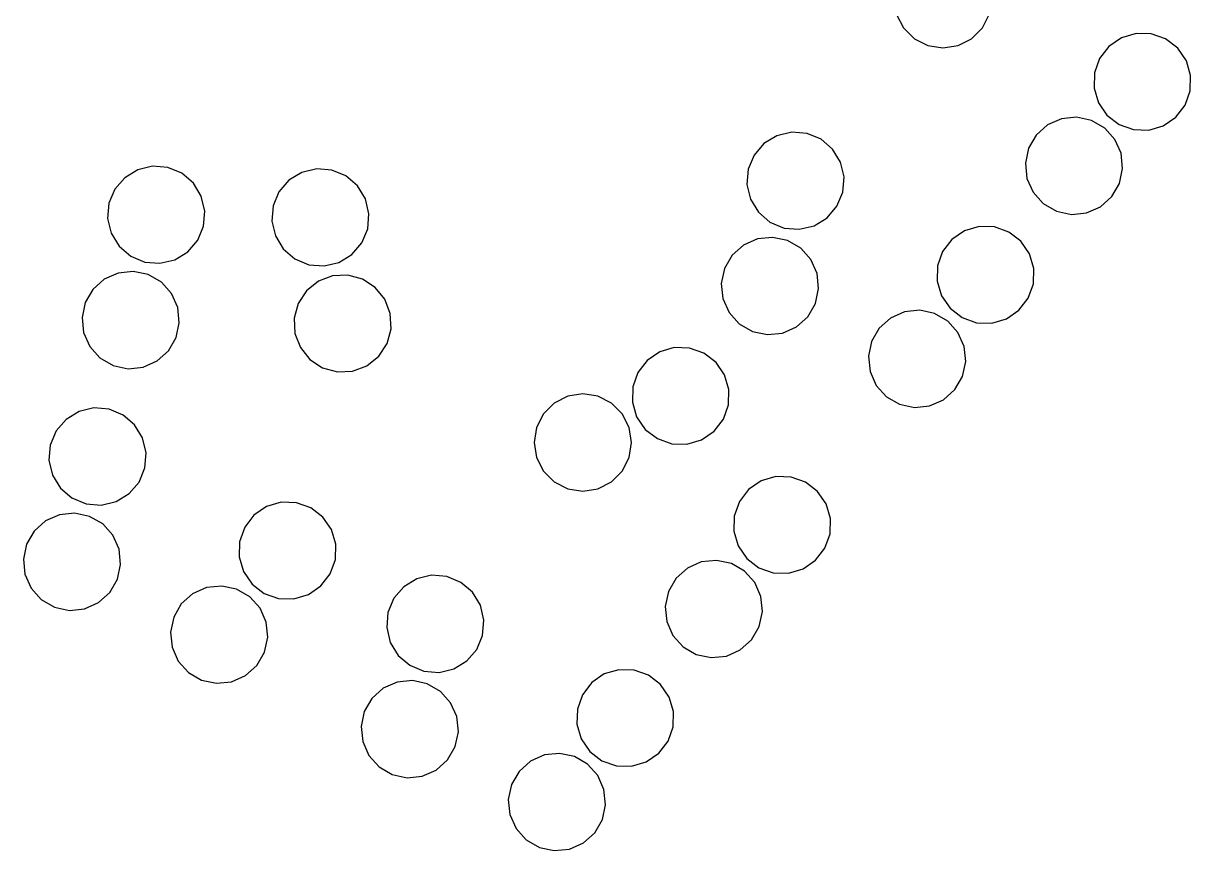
# Model space of a CAD drawing. Header units: metres. Extents: x -351 to 351, y -124 to 360.
# Drawn here: x -164.2 to -44.4, y 126.7 to 211.7 of the extents above; entities that cross this region are included whole.
import ezdxf

# ---------------------------------------------------------------- set-up
doc = ezdxf.new("R2010")
doc.units = ezdxf.units.M

msp = doc.modelspace()

# ---------------------------------------------------------------- linework, layer by layer
for p, q in [((-74.57455, 212.59816, -623.5383), (-73.86435, 211.20433, -623.5383)), ((-65.77417, 211.20432, -623.5383), (-65.06397, 212.59816, -623.5383)), ((-73.86435, 211.20433, -623.5383), (-72.75819, 210.09816, -623.5383)), ((-66.88033, 210.09816, -623.5383), (-65.77417, 211.20432, -623.5383)), ((-72.75819, 210.09816, -623.5383), (-71.36435, 209.38797, -623.5383)), ((-68.27418, 209.38797, -623.5383), (-66.88033, 210.09816, -623.5383)), ((-51.50211, 210.18835, -623.5383), (-52.79205, 209.30334, -623.5383)), ((-50.00182, 210.63142, -623.5383), (-51.50211, 210.18835, -623.5383)), ((-48.438046, 210.58919, -623.5383), (-50.00182, 210.63142, -623.5383)), ((-46.963856, 210.0658, -623.5383), (-48.438046, 210.58919, -623.5383)), ((-45.723557, 209.11247, -623.5383), (-46.963856, 210.0658, -623.5383)), ((-71.36435, 209.38797, -623.5383), (-69.81926, 209.14325, -623.5383)), ((-69.81926, 209.14325, -623.5383), (-68.27418, 209.38797, -623.5383)), ((-52.79205, 209.30334, -623.5383), (-53.745377, 208.06305, -623.5383)), ((-44.83856, 207.82253, -623.5383), (-45.723557, 209.11247, -623.5383)), ((-53.745377, 208.06305, -623.5383), (-54.268772, 206.58887, -623.5383)), ((-44.39549, 206.32224, -623.5383), (-44.83856, 207.82253, -623.5383)), ((-54.268772, 206.58887, -623.5383), (-54.311005, 205.02509, -623.5383)), ((-44.437717, 204.75847, -623.5383), (-44.39549, 206.32224, -623.5383)), ((-54.311005, 205.02509, -623.5383), (-53.86793, 203.5248, -623.5383)), ((-44.961113, 203.28427, -623.5383), (-44.437717, 204.75847, -623.5383)), ((-53.86793, 203.5248, -623.5383), (-52.982933, 202.23485, -623.5383)), ((-45.91444, 202.04398, -623.5383), (-44.961113, 203.28427, -623.5383)), ((-57.65531, 201.87044, -623.5383), (-59.085453, 201.2365, -623.5383)), ((-56.099274, 202.0314, -623.5383), (-57.65531, 201.87044, -623.5383)), ((-54.569645, 201.70366, -623.5383), (-56.099274, 202.0314, -623.5383)), ((-53.216167, 200.91928, -623.5383), (-54.569645, 201.70366, -623.5383)), ((-52.982933, 202.23485, -623.5383), (-51.742634, 201.28152, -623.5383)), ((-47.20438, 201.15897, -623.5383), (-45.91444, 202.04398, -623.5383)), ((-86.85726, 200.13843, -623.5383), (-88.193085, 199.32433, -623.5383)), ((-85.33524, 200.49988, -623.5383), (-86.85726, 200.13843, -623.5383)), ((-83.77603, 200.37332, -623.5383), (-85.33524, 200.49988, -623.5383)), ((-82.33224, 199.77112, -623.5383), (-83.77603, 200.37332, -623.5383)), ((-60.2497, 200.19165, -623.5383), (-61.03409, 198.83817, -623.5383)), ((-59.085453, 201.2365, -623.5383), (-60.2497, 200.19165, -623.5383)), ((-52.171318, 199.75504, -623.5383), (-53.216167, 200.91928, -623.5383)), ((-51.742634, 201.28152, -623.5383), (-50.268444, 200.75813, -623.5383)), ((-50.268444, 200.75813, -623.5383), (-48.70467, 200.7159, -623.5383)), ((-48.70467, 200.7159, -623.5383), (-47.20438, 201.15897, -623.5383)), ((-88.193085, 199.32433, -623.5383), (-89.21196, 198.1373, -623.5383)), ((-81.145195, 198.75224, -623.5383), (-82.33224, 199.77112, -623.5383)), ((-51.53738, 198.32489, -623.5383), (-52.171318, 199.75504, -623.5383)), ((-89.21196, 198.1373, -623.5383), (-89.814156, 196.6935, -623.5383)), ((-80.33111, 197.41641, -623.5383), (-81.145195, 198.75224, -623.5383)), ((-61.03409, 198.83817, -623.5383), (-61.361835, 197.30855, -623.5383)), ((-51.376408, 196.76884, -623.5383), (-51.53738, 198.32489, -623.5383)), ((-152.48181, 196.63899, -623.5383), (-153.81764, 195.82489, -623.5383)), ((-150.95981, 197.00044, -623.5383), (-152.48181, 196.63899, -623.5383)), ((-149.40059, 196.87389, -623.5383), (-150.95981, 197.00044, -623.5383)), ((-147.9568, 196.27168, -623.5383), (-149.40059, 196.87389, -623.5383)), ((-134.10457, 196.73152, -623.5383), (-135.62657, 196.37007, -623.5383)), ((-132.54535, 196.60497, -623.5383), (-134.10457, 196.73152, -623.5383)), ((-131.10156, 196.00276, -623.5383), (-132.54535, 196.60497, -623.5383)), ((-89.814156, 196.6935, -623.5383), (-89.94072, 195.13428, -623.5383)), ((-79.96965, 195.89441, -623.5383), (-80.33111, 197.41641, -623.5383)), ((-61.361835, 197.30855, -623.5383), (-61.200863, 195.7525, -623.5383)), ((-51.704155, 195.23923, -623.5383), (-51.376408, 196.76884, -623.5383)), ((-153.81764, 195.82489, -623.5383), (-154.83652, 194.63785, -623.5383)), ((-146.76976, 195.2528, -623.5383), (-147.9568, 196.27168, -623.5383)), ((-136.9624, 195.55597, -623.5383), (-137.98128, 194.36894, -623.5383)), ((-135.62657, 196.37007, -623.5383), (-136.9624, 195.55597, -623.5383)), ((-129.91452, 194.98389, -623.5383), (-131.10156, 196.00276, -623.5383)), ((-80.096214, 194.33519, -623.5383), (-79.96965, 195.89441, -623.5383)), ((-61.200863, 195.7525, -623.5383), (-60.566925, 194.32237, -623.5383)), ((-154.83652, 194.63785, -623.5383), (-155.43872, 193.19406, -623.5383)), ((-145.95566, 193.91698, -623.5383), (-146.76976, 195.2528, -623.5383)), ((-137.98128, 194.36894, -623.5383), (-138.58348, 192.92514, -623.5383)), ((-129.10042, 193.64806, -623.5383), (-129.91452, 194.98389, -623.5383)), ((-89.94072, 195.13428, -623.5383), (-89.57926, 193.61227, -623.5383)), ((-80.69841, 192.89139, -623.5383), (-80.096214, 194.33519, -623.5383)), ((-60.566925, 194.32237, -623.5383), (-59.522076, 193.15811, -623.5383)), ((-52.488544, 193.88574, -623.5383), (-51.704155, 195.23923, -623.5383)), ((-155.43872, 193.19406, -623.5383), (-155.56528, 191.63484, -623.5383)), ((-145.59421, 192.39497, -623.5383), (-145.95566, 193.91698, -623.5383)), ((-138.58348, 192.92514, -623.5383), (-138.71004, 191.36592, -623.5383)), ((-128.73897, 192.12605, -623.5383), (-129.10042, 193.64806, -623.5383)), ((-89.57926, 193.61227, -623.5383), (-88.765175, 192.27644, -623.5383)), ((-59.522076, 193.15811, -623.5383), (-58.1686, 192.37373, -623.5383)), ((-53.65279, 192.8409, -623.5383), (-52.488544, 193.88574, -623.5383)), ((-145.72076, 190.83575, -623.5383), (-145.59421, 192.39497, -623.5383)), ((-128.86552, 190.56683, -623.5383), (-128.73897, 192.12605, -623.5383)), ((-88.765175, 192.27644, -623.5383), (-87.57813, 191.25757, -623.5383)), ((-81.717285, 191.70436, -623.5383), (-80.69841, 192.89139, -623.5383)), ((-58.1686, 192.37373, -623.5383), (-56.63897, 192.04599, -623.5383)), ((-56.63897, 192.04599, -623.5383), (-55.08293, 192.20695, -623.5383)), ((-55.08293, 192.20695, -623.5383), (-53.65279, 192.8409, -623.5383)), ((-155.56528, 191.63484, -623.5383), (-155.20383, 190.11284, -623.5383)), ((-146.32297, 189.39197, -623.5383), (-145.72076, 190.83575, -623.5383)), ((-138.71004, 191.36592, -623.5383), (-138.34859, 189.84392, -623.5383)), ((-129.46773, 189.12305, -623.5383), (-128.86552, 190.56683, -623.5383)), ((-87.57813, 191.25757, -623.5383), (-86.13434, 190.65536, -623.5383)), ((-86.13434, 190.65536, -623.5383), (-84.57513, 190.52881, -623.5383)), ((-84.57513, 190.52881, -623.5383), (-83.05311, 190.89026, -623.5383)), ((-83.05311, 190.89026, -623.5383), (-81.717285, 191.70436, -623.5383)), ((-66.108055, 190.80827, -623.5383), (-67.608345, 190.3652, -623.5383)), ((-64.54428, 190.76604, -623.5383), (-66.108055, 190.80827, -623.5383)), ((-63.07009, 190.24265, -623.5383), (-64.54428, 190.76604, -623.5383)), ((-155.20383, 190.11284, -623.5383), (-154.38972, 188.77701, -623.5383)), ((-147.34184, 188.20493, -623.5383), (-146.32297, 189.39197, -623.5383)), ((-138.34859, 189.84392, -623.5383), (-137.53448, 188.50809, -623.5383)), ((-88.865204, 189.53403, -623.5383), (-90.29534, 188.90009, -623.5383)), ((-87.30916, 189.695, -623.5383), (-88.865204, 189.53403, -623.5383)), ((-85.77953, 189.36725, -623.5383), (-87.30916, 189.695, -623.5383)), ((-84.426056, 188.58287, -623.5383), (-85.77953, 189.36725, -623.5383)), ((-68.898285, 189.4802, -623.5383), (-69.851616, 188.2399, -623.5383)), ((-67.608345, 190.3652, -623.5383), (-68.898285, 189.4802, -623.5383)), ((-61.829792, 189.28932, -623.5383), (-63.07009, 190.24265, -623.5383)), ((-154.38972, 188.77701, -623.5383), (-153.20268, 187.75813, -623.5383)), ((-148.67767, 187.39082, -623.5383), (-147.34184, 188.20493, -623.5383)), ((-137.53448, 188.50809, -623.5383), (-136.34744, 187.48921, -623.5383)), ((-130.4866, 187.936, -623.5383), (-129.46773, 189.12305, -623.5383)), ((-90.29534, 188.90009, -623.5383), (-91.45959, 187.85524, -623.5383)), ((-83.38121, 187.41862, -623.5383), (-84.426056, 188.58287, -623.5383)), ((-69.851616, 188.2399, -623.5383), (-70.37501, 186.76572, -623.5383)), ((-60.944794, 187.99937, -623.5383), (-61.829792, 189.28932, -623.5383)), ((-153.20268, 187.75813, -623.5383), (-151.7589, 187.15593, -623.5383)), ((-151.7589, 187.15593, -623.5383), (-150.19968, 187.02937, -623.5383)), ((-150.19968, 187.02937, -623.5383), (-148.67767, 187.39082, -623.5383)), ((-136.34744, 187.48921, -623.5383), (-134.90366, 186.88701, -623.5383)), ((-133.34444, 186.76045, -623.5383), (-131.82243, 187.1219, -623.5383)), ((-131.82243, 187.1219, -623.5383), (-130.4866, 187.936, -623.5383)), ((-91.45959, 187.85524, -623.5383), (-92.24397, 186.50175, -623.5383)), ((-82.74727, 185.98848, -623.5383), (-83.38121, 187.41862, -623.5383)), ((-60.501724, 186.49908, -623.5383), (-60.944794, 187.99937, -623.5383)), ((-154.48976, 186.03459, -623.5383), (-155.9199, 185.40065, -623.5383)), ((-152.93372, 186.19556, -623.5383), (-154.48976, 186.03459, -623.5383)), ((-151.4041, 185.86781, -623.5383), (-152.93372, 186.19556, -623.5383)), ((-150.05061, 185.08344, -623.5383), (-151.4041, 185.86781, -623.5383)), ((-134.90366, 186.88701, -623.5383), (-133.34444, 186.76045, -623.5383)), ((-132.47046, 185.74985, -623.5383), (-133.93274, 185.19402, -623.5383)), ((-130.908, 185.8266, -623.5383), (-132.47046, 185.74985, -623.5383)), ((-129.3983, 185.41678, -623.5383), (-130.908, 185.8266, -623.5383)), ((-92.24397, 186.50175, -623.5383), (-92.571724, 184.97214, -623.5383)), ((-82.586296, 184.43243, -623.5383), (-82.74727, 185.98848, -623.5383)), ((-70.37501, 186.76572, -623.5383), (-70.41724, 185.20193, -623.5383)), ((-60.543953, 184.93532, -623.5383), (-60.501724, 186.49908, -623.5383)), ((-155.9199, 185.40065, -623.5383), (-157.08415, 184.3558, -623.5383)), ((-149.00577, 183.91919, -623.5383), (-150.05061, 185.08344, -623.5383)), ((-133.93274, 185.19402, -623.5383), (-135.15167, 184.21352, -623.5383)), ((-128.08913, 184.56049, -623.5383), (-129.3983, 185.41678, -623.5383)), ((-127.10863, 183.34155, -623.5383), (-128.08913, 184.56049, -623.5383)), ((-92.571724, 184.97214, -623.5383), (-92.41075, 183.41609, -623.5383)), ((-70.41724, 185.20193, -623.5383), (-69.97417, 183.70164, -623.5383)), ((-61.06735, 183.46112, -623.5383), (-60.543953, 184.93532, -623.5383)), ((-157.08415, 184.3558, -623.5383), (-157.86853, 183.00232, -623.5383)), ((-148.37183, 182.48904, -623.5383), (-149.00577, 183.91919, -623.5383)), ((-135.15167, 184.21352, -623.5383), (-136.00797, 182.90434, -623.5383)), ((-126.5528, 181.87927, -623.5383), (-127.10863, 183.34155, -623.5383)), ((-92.41075, 183.41609, -623.5383), (-91.77681, 181.98596, -623.5383)), ((-82.91405, 182.90282, -623.5383), (-82.586296, 184.43243, -623.5383)), ((-69.97417, 183.70164, -623.5383), (-69.089165, 182.4117, -623.5383)), ((-62.020676, 182.22083, -623.5383), (-61.06735, 183.46112, -623.5383)), ((-157.86853, 183.00232, -623.5383), (-158.19627, 181.4727, -623.5383)), ((-148.21086, 180.933, -623.5383), (-148.37183, 182.48904, -623.5383)), ((-136.00797, 182.90434, -623.5383), (-136.41779, 181.39464, -623.5383)), ((-83.69843, 181.54933, -623.5383), (-82.91405, 182.90282, -623.5383)), ((-72.20551, 182.20825, -623.5383), (-73.76156, 182.04729, -623.5383)), ((-70.67589, 181.88051, -623.5383), (-72.20551, 182.20825, -623.5383)), ((-69.089165, 182.4117, -623.5383), (-67.84887, 181.45837, -623.5383)), ((-63.310616, 181.33582, -623.5383), (-62.020676, 182.22083, -623.5383)), ((-158.19627, 181.4727, -623.5383), (-158.03531, 179.91666, -623.5383)), ((-136.41779, 181.39464, -623.5383), (-136.34103, 179.83218, -623.5383)), ((-126.47604, 180.31682, -623.5383), (-126.5528, 181.87927, -623.5383)), ((-91.77681, 181.98596, -623.5383), (-90.731964, 180.8217, -623.5383)), ((-84.86268, 180.50449, -623.5383), (-83.69843, 181.54933, -623.5383)), ((-75.191696, 181.41335, -623.5383), (-76.35594, 180.3685, -623.5383)), ((-73.76156, 182.04729, -623.5383), (-75.191696, 181.41335, -623.5383)), ((-69.32241, 181.09613, -623.5383), (-70.67589, 181.88051, -623.5383)), ((-68.27756, 179.93188, -623.5383), (-69.32241, 181.09613, -623.5383)), ((-67.84887, 181.45837, -623.5383), (-66.37468, 180.93498, -623.5383)), ((-66.37468, 180.93498, -623.5383), (-64.810905, 180.89275, -623.5383)), ((-64.810905, 180.89275, -623.5383), (-63.310616, 181.33582, -623.5383)), ((-158.03531, 179.91666, -623.5383), (-157.40137, 178.48651, -623.5383)), ((-148.5386, 179.40338, -623.5383), (-148.21086, 180.933, -623.5383)), ((-136.34103, 179.83218, -623.5383), (-135.7852, 178.3699, -623.5383)), ((-126.885864, 178.80711, -623.5383), (-126.47604, 180.31682, -623.5383)), ((-90.731964, 180.8217, -623.5383), (-89.37849, 180.03732, -623.5383)), ((-89.37849, 180.03732, -623.5383), (-87.84886, 179.70956, -623.5383)), ((-87.84886, 179.70956, -623.5383), (-86.292816, 179.87054, -623.5383)), ((-86.292816, 179.87054, -623.5383), (-84.86268, 180.50449, -623.5383)), ((-76.35594, 180.3685, -623.5383), (-77.14033, 179.01501, -623.5383)), ((-67.64362, 178.50174, -623.5383), (-68.27756, 179.93188, -623.5383)), ((-149.32298, 178.0499, -623.5383), (-148.5386, 179.40338, -623.5383)), ((-127.74216, 177.49794, -623.5383), (-126.885864, 178.80711, -623.5383)), ((-77.14033, 179.01501, -623.5383), (-77.46808, 177.4854, -623.5383)), ((-157.40137, 178.48651, -623.5383), (-156.35652, 177.32227, -623.5383)), ((-150.48724, 177.00505, -623.5383), (-149.32298, 178.0499, -623.5383)), ((-135.7852, 178.3699, -623.5383), (-134.8047, 177.15097, -623.5383)), ((-128.96109, 176.51744, -623.5383), (-127.74216, 177.49794, -623.5383)), ((-98.89699, 177.93185, -623.5383), (-100.18693, 177.04686, -623.5383)), ((-97.3967, 178.37494, -623.5383), (-98.89699, 177.93185, -623.5383)), ((-95.832924, 178.3327, -623.5383), (-97.3967, 178.37494, -623.5383)), ((-94.358734, 177.80931, -623.5383), (-95.832924, 178.3327, -623.5383)), ((-93.11844, 176.85599, -623.5383), (-94.358734, 177.80931, -623.5383)), ((-77.46808, 177.4854, -623.5383), (-77.307106, 175.92935, -623.5383)), ((-67.48265, 176.9457, -623.5383), (-67.64362, 178.50174, -623.5383)), ((-156.35652, 177.32227, -623.5383), (-155.00304, 176.53789, -623.5383)), ((-155.00304, 176.53789, -623.5383), (-153.47342, 176.21014, -623.5383)), ((-153.47342, 176.21014, -623.5383), (-151.91737, 176.37111, -623.5383)), ((-151.91737, 176.37111, -623.5383), (-150.48724, 177.00505, -623.5383)), ((-134.8047, 177.15097, -623.5383), (-133.49553, 176.29468, -623.5383)), ((-133.49553, 176.29468, -623.5383), (-131.98582, 175.88486, -623.5383)), ((-130.42337, 175.96161, -623.5383), (-128.96109, 176.51744, -623.5383)), ((-100.18693, 177.04686, -623.5383), (-101.14026, 175.80656, -623.5383)), ((-92.23344, 175.56604, -623.5383), (-93.11844, 176.85599, -623.5383)), ((-67.8104, 175.41608, -623.5383), (-67.48265, 176.9457, -623.5383)), ((-131.98582, 175.88486, -623.5383), (-130.42337, 175.96161, -623.5383)), ((-101.14026, 175.80656, -623.5383), (-101.66365, 174.33237, -623.5383)), ((-91.79037, 174.06575, -623.5383), (-92.23344, 175.56604, -623.5383)), ((-77.307106, 175.92935, -623.5383), (-76.67317, 174.49922, -623.5383)), ((-68.59479, 174.06259, -623.5383), (-67.8104, 175.41608, -623.5383)), ((-101.66365, 174.33237, -623.5383), (-101.70588, 172.7686, -623.5383)), ((-91.832596, 172.50198, -623.5383), (-91.79037, 174.06575, -623.5383)), ((-76.67317, 174.49922, -623.5383), (-75.62832, 173.33496, -623.5383)), ((-69.75903, 173.01775, -623.5383), (-68.59479, 174.06259, -623.5383)), ((-109.73301, 172.68066, -623.5383), (-110.83917, 171.5745, -623.5383)), ((-108.339165, 173.39085, -623.5383), (-109.73301, 172.68066, -623.5383)), ((-106.79408, 173.63557, -623.5383), (-108.339165, 173.39085, -623.5383)), ((-105.249, 173.39085, -623.5383), (-106.79408, 173.63557, -623.5383)), ((-103.855156, 172.68066, -623.5383), (-105.249, 173.39085, -623.5383)), ((-102.749, 171.5745, -623.5383), (-103.855156, 172.68066, -623.5383)), ((-101.70588, 172.7686, -623.5383), (-101.26281, 171.26831, -623.5383)), ((-75.62832, 173.33496, -623.5383), (-74.27484, 172.55058, -623.5383)), ((-74.27484, 172.55058, -623.5383), (-72.74522, 172.22284, -623.5383)), ((-71.18917, 172.3838, -623.5383), (-69.75903, 173.01775, -623.5383)), ((-158.50528, 171.81792, -623.5383), (-159.84111, 171.00381, -623.5383)), ((-156.98328, 172.17937, -623.5383), (-158.50528, 171.81792, -623.5383)), ((-155.42406, 172.05281, -623.5383), (-156.98328, 172.17937, -623.5383)), ((-153.98026, 171.4506, -623.5383), (-155.42406, 172.05281, -623.5383)), ((-152.79323, 170.43173, -623.5383), (-153.98026, 171.4506, -623.5383)), ((-110.83917, 171.5745, -623.5383), (-111.54936, 170.18066, -623.5383)), ((-102.0388, 170.18066, -623.5383), (-102.749, 171.5745, -623.5383)), ((-92.35599, 171.02779, -623.5383), (-91.832596, 172.50198, -623.5383)), ((-72.74522, 172.22284, -623.5383), (-71.18917, 172.3838, -623.5383)), ((-159.84111, 171.00381, -623.5383), (-160.85999, 169.81679, -623.5383)), ((-151.97913, 169.0959, -623.5383), (-152.79323, 170.43173, -623.5383)), ((-111.54936, 170.18066, -623.5383), (-111.79408, 168.63557, -623.5383)), ((-101.79408, 168.63557, -623.5383), (-102.0388, 170.18066, -623.5383)), ((-101.26281, 171.26831, -623.5383), (-100.37781, 169.97836, -623.5383)), ((-93.30932, 169.78749, -623.5383), (-92.35599, 171.02779, -623.5383)), ((-160.85999, 169.81679, -623.5383), (-161.46219, 168.37299, -623.5383)), ((-151.61768, 167.5739, -623.5383), (-151.97913, 169.0959, -623.5383)), ((-100.37781, 169.97836, -623.5383), (-99.13751, 169.02504, -623.5383)), ((-99.13751, 169.02504, -623.5383), (-97.66332, 168.50165, -623.5383)), ((-94.59926, 168.9025, -623.5383), (-93.30932, 169.78749, -623.5383)), ((-161.46219, 168.37299, -623.5383), (-161.58875, 166.81377, -623.5383)), ((-111.79408, 168.63557, -623.5383), (-111.54936, 167.09048, -623.5383)), ((-102.0388, 167.09048, -623.5383), (-101.79408, 168.63557, -623.5383)), ((-97.66332, 168.50165, -623.5383), (-96.09955, 168.45941, -623.5383)), ((-96.09955, 168.45941, -623.5383), (-94.59926, 168.9025, -623.5383)), ((-161.58875, 166.81377, -623.5383), (-161.2273, 165.29176, -623.5383)), ((-151.74423, 166.01468, -623.5383), (-151.61768, 167.5739, -623.5383)), ((-111.54936, 167.09048, -623.5383), (-110.83917, 165.69666, -623.5383)), ((-102.749, 165.69664, -623.5383), (-102.0388, 167.09048, -623.5383)), ((-152.34644, 164.57089, -623.5383), (-151.74423, 166.01468, -623.5383)), ((-110.83917, 165.69666, -623.5383), (-109.73301, 164.59048, -623.5383)), ((-103.855156, 164.59048, -623.5383), (-102.749, 165.69664, -623.5383)), ((-161.2273, 165.29176, -623.5383), (-160.4132, 163.95593, -623.5383)), ((-153.36531, 163.38385, -623.5383), (-152.34644, 164.57089, -623.5383)), ((-109.73301, 164.59048, -623.5383), (-108.339165, 163.8803, -623.5383)), ((-105.249, 163.8803, -623.5383), (-103.855156, 164.59048, -623.5383)), ((-88.47693, 164.68066, -623.5383), (-89.76687, 163.79567, -623.5383)), ((-86.97664, 165.12375, -623.5383), (-88.47693, 164.68066, -623.5383)), ((-85.412865, 165.08151, -623.5383), (-86.97664, 165.12375, -623.5383)), ((-83.938675, 164.55812, -623.5383), (-85.412865, 165.08151, -623.5383)), ((-82.69838, 163.6048, -623.5383), (-83.938675, 164.55812, -623.5383)), ((-160.4132, 163.95593, -623.5383), (-159.22615, 162.93706, -623.5383)), ((-154.70114, 162.56975, -623.5383), (-153.36531, 163.38385, -623.5383)), ((-108.339165, 163.8803, -623.5383), (-106.79408, 163.63557, -623.5383)), ((-106.79408, 163.63557, -623.5383), (-105.249, 163.8803, -623.5383)), ((-89.76687, 163.79567, -623.5383), (-90.7202, 162.55537, -623.5383)), ((-81.81338, 162.31485, -623.5383), (-82.69838, 163.6048, -623.5383)), ((-159.22615, 162.93706, -623.5383), (-157.78236, 162.33485, -623.5383)), ((-157.78236, 162.33485, -623.5383), (-156.22314, 162.2083, -623.5383)), ((-156.22314, 162.2083, -623.5383), (-154.70114, 162.56975, -623.5383)), ((-139.25638, 162.04468, -623.5383), (-140.54633, 161.15968, -623.5383)), ((-137.75609, 162.48776, -623.5383), (-139.25638, 162.04468, -623.5383)), ((-136.1923, 162.44553, -623.5383), (-137.75609, 162.48776, -623.5383)), ((-134.71812, 161.92213, -623.5383), (-136.1923, 162.44553, -623.5383)), ((-133.47783, 160.96881, -623.5383), (-134.71812, 161.92213, -623.5383)), ((-90.7202, 162.55537, -623.5383), (-91.24359, 161.08119, -623.5383)), ((-81.37031, 160.81456, -623.5383), (-81.81338, 162.31485, -623.5383)), ((-161.94337, 160.57957, -623.5383), (-163.10762, 159.53473, -623.5383)), ((-160.51323, 161.21352, -623.5383), (-161.94337, 160.57957, -623.5383)), ((-158.95718, 161.37448, -623.5383), (-160.51323, 161.21352, -623.5383)), ((-157.42757, 161.04674, -623.5383), (-158.95718, 161.37448, -623.5383)), ((-156.07408, 160.26236, -623.5383), (-157.42757, 161.04674, -623.5383)), ((-140.54633, 161.15968, -623.5383), (-141.49965, 159.91939, -623.5383)), ((-132.59283, 159.67886, -623.5383), (-133.47783, 160.96881, -623.5383)), ((-91.24359, 161.08119, -623.5383), (-91.28582, 159.51741, -623.5383)), ((-81.41254, 159.2508, -623.5383), (-81.37031, 160.81456, -623.5383)), ((-163.10762, 159.53473, -623.5383), (-163.892, 158.18124, -623.5383)), ((-155.02924, 159.09811, -623.5383), (-156.07408, 160.26236, -623.5383)), ((-141.49965, 159.91939, -623.5383), (-142.02304, 158.44519, -623.5383)), ((-132.14975, 158.17857, -623.5383), (-132.59283, 159.67886, -623.5383)), ((-91.28582, 159.51741, -623.5383), (-90.84275, 158.01712, -623.5383)), ((-163.892, 158.18124, -623.5383), (-164.21976, 156.65163, -623.5383)), ((-154.3953, 157.66797, -623.5383), (-155.02924, 159.09811, -623.5383)), ((-142.02304, 158.44519, -623.5383), (-142.06528, 156.88142, -623.5383)), ((-132.19199, 156.6148, -623.5383), (-132.14975, 158.17857, -623.5383)), ((-81.93593, 157.7766, -623.5383), (-81.41254, 159.2508, -623.5383)), ((-154.23431, 156.11192, -623.5383), (-154.3953, 157.66797, -623.5383)), ((-90.84275, 158.01712, -623.5383), (-89.95775, 156.72717, -623.5383)), ((-82.88926, 156.5363, -623.5383), (-81.93593, 157.7766, -623.5383)), ((-164.21976, 156.65163, -623.5383), (-164.05878, 155.09558, -623.5383)), ((-154.56207, 154.5823, -623.5383), (-154.23431, 156.11192, -623.5383)), ((-142.06528, 156.88142, -623.5383), (-141.6222, 155.38113, -623.5383)), ((-132.71538, 155.14061, -623.5383), (-132.19199, 156.6148, -623.5383)), ((-94.63014, 156.36276, -623.5383), (-96.06028, 155.72882, -623.5383)), ((-93.0741, 156.52373, -623.5383), (-94.63014, 156.36276, -623.5383)), ((-91.54447, 156.19598, -623.5383), (-93.0741, 156.52373, -623.5383)), ((-90.190994, 155.41159, -623.5383), (-91.54447, 156.19598, -623.5383)), ((-89.95775, 156.72717, -623.5383), (-88.71745, 155.77385, -623.5383)), ((-88.71745, 155.77385, -623.5383), (-87.24326, 155.25046, -623.5383)), ((-84.1792, 155.6513, -623.5383), (-82.88926, 156.5363, -623.5383)), ((-164.05878, 155.09558, -623.5383), (-163.42484, 153.66544, -623.5383)), ((-155.34645, 153.22882, -623.5383), (-154.56207, 154.5823, -623.5383)), ((-141.6222, 155.38113, -623.5383), (-140.7372, 154.09119, -623.5383)), ((-133.6687, 153.90031, -623.5383), (-132.71538, 155.14061, -623.5383)), ((-123.832085, 154.63075, -623.5383), (-125.16791, 153.81665, -623.5383)), ((-122.31007, 154.9922, -623.5383), (-123.832085, 154.63075, -623.5383)), ((-120.750854, 154.86565, -623.5383), (-122.31007, 154.9922, -623.5383)), ((-119.30706, 154.26344, -623.5383), (-120.750854, 154.86565, -623.5383)), ((-97.224525, 154.68398, -623.5383), (-98.00891, 153.33049, -623.5383)), ((-96.06028, 155.72882, -623.5383), (-97.224525, 154.68398, -623.5383)), ((-89.14615, 154.24734, -623.5383), (-90.190994, 155.41159, -623.5383)), ((-87.24326, 155.25046, -623.5383), (-85.67949, 155.20822, -623.5383)), ((-85.67949, 155.20822, -623.5383), (-84.1792, 155.6513, -623.5383)), ((-163.42484, 153.66544, -623.5383), (-162.37999, 152.50119, -623.5383)), ((-145.40959, 153.72678, -623.5383), (-146.83974, 153.09283, -623.5383)), ((-143.85355, 153.88776, -623.5383), (-145.40959, 153.72678, -623.5383)), ((-142.32393, 153.56, -623.5383), (-143.85355, 153.88776, -623.5383)), ((-140.97044, 152.77562, -623.5383), (-142.32393, 153.56, -623.5383)), ((-140.7372, 154.09119, -623.5383), (-139.4969, 153.13786, -623.5383)), ((-134.95865, 153.01532, -623.5383), (-133.6687, 153.90031, -623.5383)), ((-125.16791, 153.81665, -623.5383), (-126.18678, 152.62961, -623.5383)), ((-118.12002, 153.24457, -623.5383), (-119.30706, 154.26344, -623.5383)), ((-88.51221, 152.81721, -623.5383), (-89.14615, 154.24734, -623.5383)), ((-162.37999, 152.50119, -623.5383), (-161.0265, 151.71681, -623.5383)), ((-157.94084, 151.55003, -623.5383), (-156.51071, 152.18398, -623.5383)), ((-156.51071, 152.18398, -623.5383), (-155.34645, 153.22882, -623.5383)), ((-146.83974, 153.09283, -623.5383), (-148.00398, 152.04799, -623.5383)), ((-139.9256, 151.61137, -623.5383), (-140.97044, 152.77562, -623.5383)), ((-139.4969, 153.13786, -623.5383), (-138.0227, 152.61447, -623.5383)), ((-138.0227, 152.61447, -623.5383), (-136.45894, 152.57224, -623.5383)), ((-136.45894, 152.57224, -623.5383), (-134.95865, 153.01532, -623.5383)), ((-126.18678, 152.62961, -623.5383), (-126.78898, 151.18582, -623.5383)), ((-117.30593, 151.90874, -623.5383), (-118.12002, 153.24457, -623.5383)), ((-98.00891, 153.33049, -623.5383), (-98.33666, 151.80087, -623.5383)), ((-88.351234, 151.26117, -623.5383), (-88.51221, 152.81721, -623.5383)), ((-161.0265, 151.71681, -623.5383), (-159.49689, 151.38907, -623.5383)), ((-159.49689, 151.38907, -623.5383), (-157.94084, 151.55003, -623.5383)), ((-148.00398, 152.04799, -623.5383), (-148.78836, 150.6945, -623.5383)), ((-139.29166, 150.18123, -623.5383), (-139.9256, 151.61137, -623.5383)), ((-126.78898, 151.18582, -623.5383), (-126.91554, 149.6266, -623.5383)), ((-116.94447, 150.38673, -623.5383), (-117.30593, 151.90874, -623.5383)), ((-98.33666, 151.80087, -623.5383), (-98.17569, 150.24483, -623.5383)), ((-88.678986, 149.73155, -623.5383), (-88.351234, 151.26117, -623.5383)), ((-148.78836, 150.6945, -623.5383), (-149.11612, 149.16489, -623.5383)), ((-139.13068, 148.62518, -623.5383), (-139.29166, 150.18123, -623.5383)), ((-117.07104, 148.82751, -623.5383), (-116.94447, 150.38673, -623.5383)), ((-98.17569, 150.24483, -623.5383), (-97.54175, 148.8147, -623.5383)), ((-149.11612, 149.16489, -623.5383), (-148.95514, 147.60884, -623.5383)), ((-139.45844, 147.09557, -623.5383), (-139.13068, 148.62518, -623.5383)), ((-126.91554, 149.6266, -623.5383), (-126.554085, 148.1046, -623.5383)), ((-117.67323, 147.38373, -623.5383), (-117.07104, 148.82751, -623.5383)), ((-97.54175, 148.8147, -623.5383), (-96.4969, 147.65044, -623.5383)), ((-89.46337, 148.37807, -623.5383), (-88.678986, 149.73155, -623.5383)), ((-148.95514, 147.60884, -623.5383), (-148.3212, 146.17871, -623.5383)), ((-126.554085, 148.1046, -623.5383), (-125.74, 146.76877, -623.5383)), ((-96.4969, 147.65044, -623.5383), (-95.143425, 146.86606, -623.5383)), ((-90.62762, 147.33322, -623.5383), (-89.46337, 148.37807, -623.5383)), ((-140.24281, 145.74208, -623.5383), (-139.45844, 147.09557, -623.5383)), ((-125.74, 146.76877, -623.5383), (-124.552956, 145.7499, -623.5383)), ((-120.02793, 145.38258, -623.5383), (-118.69211, 146.19669, -623.5383)), ((-118.69211, 146.19669, -623.5383), (-117.67323, 147.38373, -623.5383)), ((-95.143425, 146.86606, -623.5383), (-93.6138, 146.5383, -623.5383)), ((-93.6138, 146.5383, -623.5383), (-92.057755, 146.69928, -623.5383)), ((-92.057755, 146.69928, -623.5383), (-90.62762, 147.33322, -623.5383)), ((-148.3212, 146.17871, -623.5383), (-147.27635, 145.01445, -623.5383)), ((-147.27635, 145.01445, -623.5383), (-145.92287, 144.23007, -623.5383)), ((-141.40707, 144.69724, -623.5383), (-140.24281, 145.74208, -623.5383)), ((-124.552956, 145.7499, -623.5383), (-123.10916, 145.14769, -623.5383)), ((-123.10916, 145.14769, -623.5383), (-121.54995, 145.02113, -623.5383)), ((-121.54995, 145.02113, -623.5383), (-120.02793, 145.38258, -623.5383)), ((-103.082886, 145.3006, -623.5383), (-104.583176, 144.85751, -623.5383)), ((-101.51911, 145.25836, -623.5383), (-103.082886, 145.3006, -623.5383)), ((-100.04492, 144.73497, -623.5383), (-101.51911, 145.25836, -623.5383)), ((-145.92287, 144.23007, -623.5383), (-144.39325, 143.90231, -623.5383)), ((-144.39325, 143.90231, -623.5383), (-142.8372, 144.0633, -623.5383)), ((-142.8372, 144.0633, -623.5383), (-141.40707, 144.69724, -623.5383)), ((-125.84003, 144.02635, -623.5383), (-127.270164, 143.39241, -623.5383)), ((-124.28398, 144.18732, -623.5383), (-125.84003, 144.02635, -623.5383)), ((-122.75436, 143.85957, -623.5383), (-124.28398, 144.18732, -623.5383)), ((-121.40088, 143.0752, -623.5383), (-122.75436, 143.85957, -623.5383)), ((-105.873116, 143.97252, -623.5383), (-106.82645, 142.73222, -623.5383)), ((-104.583176, 144.85751, -623.5383), (-105.873116, 143.97252, -623.5383)), ((-98.80463, 143.78165, -623.5383), (-100.04492, 144.73497, -623.5383)), ((-127.270164, 143.39241, -623.5383), (-128.43442, 142.34756, -623.5383)), ((-120.35603, 141.91095, -623.5383), (-121.40088, 143.0752, -623.5383)), ((-106.82645, 142.73222, -623.5383), (-107.34984, 141.25803, -623.5383)), ((-97.919624, 142.4917, -623.5383), (-98.80463, 143.78165, -623.5383)), ((-128.43442, 142.34756, -623.5383), (-129.2188, 140.99408, -623.5383)), ((-119.72209, 140.4808, -623.5383), (-120.35603, 141.91095, -623.5383)), ((-97.476555, 140.99141, -623.5383), (-97.919624, 142.4917, -623.5383)), ((-129.2188, 140.99408, -623.5383), (-129.54654, 139.46446, -623.5383)), ((-119.56112, 138.92476, -623.5383), (-119.72209, 140.4808, -623.5383)), ((-107.34984, 141.25803, -623.5383), (-107.39207, 139.69426, -623.5383)), ((-97.51878, 139.42764, -623.5383), (-97.476555, 140.99141, -623.5383)), ((-129.54654, 139.46446, -623.5383), (-129.38557, 137.90842, -623.5383)), ((-107.39207, 139.69426, -623.5383), (-106.949, 138.19397, -623.5383)), ((-98.042175, 137.95345, -623.5383), (-97.51878, 139.42764, -623.5383)), ((-129.38557, 137.90842, -623.5383), (-128.75163, 136.47827, -623.5383)), ((-119.88887, 137.39514, -623.5383), (-119.56112, 138.92476, -623.5383)), ((-106.949, 138.19397, -623.5383), (-106.063995, 136.90402, -623.5383)), ((-98.99551, 136.71315, -623.5383), (-98.042175, 137.95345, -623.5383)), ((-120.673256, 136.04166, -623.5383), (-119.88887, 137.39514, -623.5383)), ((-109.18033, 136.70058, -623.5383), (-110.736374, 136.53961, -623.5383)), ((-107.6507, 136.37283, -623.5383), (-109.18033, 136.70058, -623.5383)), ((-106.063995, 136.90402, -623.5383), (-104.8237, 135.9507, -623.5383)), ((-100.285446, 135.82816, -623.5383), (-98.99551, 136.71315, -623.5383)), ((-128.75163, 136.47827, -623.5383), (-127.70679, 135.31403, -623.5383)), ((-121.8375, 134.99681, -623.5383), (-120.673256, 136.04166, -623.5383)), ((-112.16651, 135.90567, -623.5383), (-113.33076, 134.86082, -623.5383)), ((-110.736374, 136.53961, -623.5383), (-112.16651, 135.90567, -623.5383)), ((-106.297226, 135.58844, -623.5383), (-107.6507, 136.37283, -623.5383)), ((-105.25238, 134.42421, -623.5383), (-106.297226, 135.58844, -623.5383)), ((-104.8237, 135.9507, -623.5383), (-103.34951, 135.4273, -623.5383)), ((-103.34951, 135.4273, -623.5383), (-101.785736, 135.38507, -623.5383)), ((-101.785736, 135.38507, -623.5383), (-100.285446, 135.82816, -623.5383)), ((-127.70679, 135.31403, -623.5383), (-126.35331, 134.52965, -623.5383)), ((-126.35331, 134.52965, -623.5383), (-124.823685, 134.2019, -623.5383)), ((-124.823685, 134.2019, -623.5383), (-123.26764, 134.36287, -623.5383)), ((-123.26764, 134.36287, -623.5383), (-121.8375, 134.99681, -623.5383)), ((-113.33076, 134.86082, -623.5383), (-114.11514, 133.50734, -623.5383)), ((-104.61844, 132.99406, -623.5383), (-105.25238, 134.42421, -623.5383)), ((-114.11514, 133.50734, -623.5383), (-114.442894, 131.97772, -623.5383)), ((-114.442894, 131.97772, -623.5383), (-114.28192, 130.42168, -623.5383)), ((-104.457466, 131.43802, -623.5383), (-104.61844, 132.99406, -623.5383)), ((-104.78522, 129.9084, -623.5383), (-104.457466, 131.43802, -623.5383)), ((-114.28192, 130.42168, -623.5383), (-113.64798, 128.99155, -623.5383)), ((-105.5696, 128.55492, -623.5383), (-104.78522, 129.9084, -623.5383)), ((-113.64798, 128.99155, -623.5383), (-112.603134, 127.82729, -623.5383)), ((-106.73385, 127.51007, -623.5383), (-105.5696, 128.55492, -623.5383)), ((-112.603134, 127.82729, -623.5383), (-111.24966, 127.04291, -623.5383)), ((-111.24966, 127.04291, -623.5383), (-109.72003, 126.71516, -623.5383)), ((-108.16399, 126.87613, -623.5383), (-106.73385, 127.51007, -623.5383)), ((-109.72003, 126.71516, -623.5383), (-108.16399, 126.87613, -623.5383))]:
    msp.add_line(p, q)

doc.saveas('drawing.dxf')
